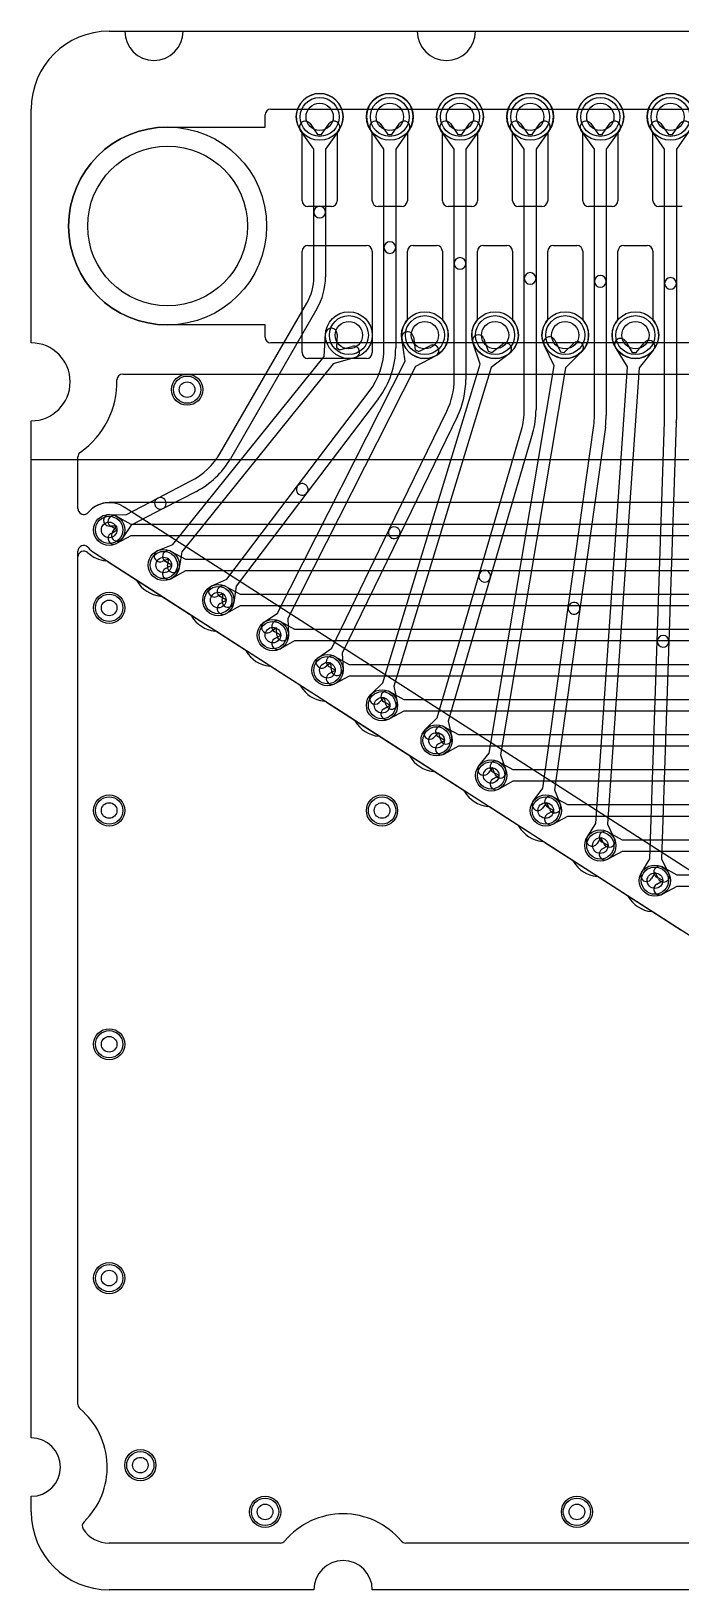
# Model space of a CAD drawing. Extents: x 0 to 47.5, y -0.5 to 20.
# Drawn here: x 0 to 8.33, y 0 to 20 of the extents above; entities that cross this region are included whole.
import ezdxf

# ---------------------------------------------------------------- set-up
doc = ezdxf.new("R2010")
doc.units = 0
for name, color, linetype in [('Hole', 1, 'CONTINUOUS'), ('L1', 3, 'CONTINUOUS'), ('L2', 3, 'CONTINUOUS'), ('L3', 3, 'CONTINUOUS'), ('L4', 3, 'CONTINUOUS'), ('Outline', 7, 'CONTINUOUS'), ('PartsArea-A', 111, 'CONTINUOUS'), ('PartsArea-B', 111, 'CONTINUOUS'), ('Resist-A', 2, 'CONTINUOUS'), ('Resist-B', 2, 'CONTINUOUS')]:
    doc.layers.add(name, color=color, linetype=linetype)

msp = doc.modelspace()

# ---------------------------------------------------------------- linework, layer by layer
at = {"layer": 'Hole'}
for centre, radius in [((3.7, 18.9), 0.175), ((4.6, 18.9), 0.175), ((5.5, 18.9), 0.175), ((6.4, 18.9), 0.175), ((7.3, 18.9), 0.175), ((8.2, 18.9), 0.175), ((1.75, 17.5), 1.025), ((4.075, 16.1), 0.175), ((5.05, 16.1), 0.175), ((5.95, 16.1), 0.175), ((6.85, 16.1), 0.175), ((7.75, 16.1), 0.175), ((2, 15.4), 0.1), ((1, 13.6), 0.1), ((1.7, 13.15), 0.1), ((1, 12.6), 0.1), ((2.4, 12.7), 0.1), ((3.1, 12.25), 0.1), ((3.8, 11.8), 0.1), ((4.5, 11.35), 0.1), ((5.2, 10.9), 0.1), ((5.9, 10.45), 0.1), ((1, 10), 0.1), ((4.5, 10), 0.1), ((6.6, 10), 0.1), ((7.3, 9.55), 0.1), ((8, 9.1), 0.1), ((1, 7), 0.1), ((1, 4), 0.1), ((1.4, 1.6), 0.1), ((3, 1), 0.1), ((7, 1), 0.1)]:
    msp.add_circle(centre, radius, dxfattribs=at)
at = {"layer": 'L1'}
for p, q in [((3.475, 17.825), (3.475, 18.70157)), ((3.925, 18.70157), (3.925, 17.825)), ((4.375, 17.825), (4.375, 18.70157)), ((4.825, 18.70157), (4.825, 17.825)), ((5.275, 17.825), (5.275, 18.70157)), ((5.725, 18.70157), (5.725, 17.825)), ((6.175, 17.825), (6.175, 18.70157)), ((6.625, 18.70157), (6.625, 17.825)), ((7.075, 17.825), (7.075, 18.70157)), ((7.525, 18.70157), (7.525, 17.825)), ((7.975, 17.825), (7.975, 18.70157)), ((3.85, 17.75), (3.55, 17.75)), ((4.75, 17.75), (4.45, 17.75)), ((5.65, 17.75), (5.35, 17.75)), ((6.55, 17.75), (6.25, 17.75)), ((7.45, 17.75), (7.15, 17.75)), ((8.35, 17.75), (8.05, 17.75)), ((3.55, 17.25), (4.3, 17.25)), ((4.9, 17.25), (5.2, 17.25)), ((5.8, 17.25), (6.1, 17.25)), ((6.7, 17.25), (7, 17.25)), ((7.6, 17.25), (7.9, 17.25)), ((3.475, 15.875), (3.475, 17.175)), ((4.375, 17.175), (4.375, 15.875)), ((4.825, 16.29843), (4.825, 17.175)), ((5.275, 17.175), (5.275, 16.29843)), ((5.725, 16.29843), (5.725, 17.175)), ((6.175, 17.175), (6.175, 16.29843)), ((6.625, 16.29843), (6.625, 17.175)), ((7.075, 17.175), (7.075, 16.29843)), ((7.525, 16.29843), (7.525, 17.175)), ((7.975, 17.175), (7.975, 16.29843)), ((4.3, 15.8), (3.55, 15.8)), ((1.17473, 15.6), (18.82527, 15.6)), ((0.6, 13.87394), (0.6, 14.53824)), ((26.39993, 13.95009), (1.00001, 13.95003)), ((1.104, 13.6), (1.02405, 13.64384)), ((1.02405, 13.55616), (1.104, 13.6)), ((1.09617, 13.77536), (1.2792, 13.675)), ((1.2792, 13.675), (26.1208, 13.675)), ((1.2792, 13.525), (1.09617, 13.42464)), ((26.1208, 13.525), (1.2792, 13.525)), ((0.6, 2.37929), (0.6, 13.32607)), ((0.81071, 13.30555), (19.73173, 1.14204)), ((1.79617, 13.32536), (1.9792, 13.225)), ((1.9792, 13.225), (26.8208, 13.225)), ((1.804, 13.15), (1.72405, 13.19384)), ((1.72405, 13.10616), (1.804, 13.15)), ((1.9792, 13.075), (1.79617, 12.97464)), ((26.8208, 13.075), (1.9792, 13.075)), ((2.49617, 12.87536), (2.6792, 12.775)), ((2.504, 12.7), (2.42405, 12.74384)), ((2.42405, 12.65616), (2.504, 12.7)), ((2.6792, 12.625), (2.49617, 12.52464)), ((2.6792, 12.775), (27.5208, 12.775)), ((27.5208, 12.625), (2.6792, 12.625)), ((3.19617, 12.42536), (3.3792, 12.325)), ((3.204, 12.25), (3.12405, 12.29384)), ((3.12405, 12.20616), (3.204, 12.25)), ((3.3792, 12.325), (28.2208, 12.325)), ((3.3792, 12.175), (3.19617, 12.07464)), ((28.2208, 12.175), (3.3792, 12.175)), ((3.904, 11.8), (3.82405, 11.84384)), ((3.82405, 11.75616), (3.904, 11.8)), ((3.89617, 11.97536), (4.0792, 11.875)), ((4.0792, 11.875), (28.9208, 11.875)), ((4.0792, 11.725), (3.89617, 11.62464)), ((28.9208, 11.725), (4.0792, 11.725)), ((4.59617, 11.52536), (4.7792, 11.425)), ((4.7792, 11.425), (29.6208, 11.425)), ((4.604, 11.35), (4.52405, 11.39384)), ((4.52405, 11.30616), (4.604, 11.35)), ((4.7792, 11.275), (4.59617, 11.17464)), ((29.6208, 11.275), (4.7792, 11.275)), ((5.29617, 11.07536), (5.4792, 10.975)), ((5.304, 10.9), (5.22405, 10.94384)), ((5.22405, 10.85616), (5.304, 10.9)), ((5.4792, 10.825), (5.29617, 10.72464)), ((5.4792, 10.975), (30.3208, 10.975)), ((30.3208, 10.825), (5.4792, 10.825)), ((5.99617, 10.62536), (6.1792, 10.525)), ((6.004, 10.45), (5.92405, 10.49384)), ((5.92405, 10.40616), (6.004, 10.45)), ((6.1792, 10.525), (31.0208, 10.525)), ((6.1792, 10.375), (5.99617, 10.27464)), ((31.0208, 10.375), (6.1792, 10.375)), ((6.704, 10), (6.62405, 10.04384)), ((6.62405, 9.95616), (6.704, 10)), ((6.69617, 10.17536), (6.8792, 10.075)), ((6.8792, 10.075), (31.7208, 10.075)), ((6.8792, 9.925), (6.69617, 9.82464)), ((31.7208, 9.925), (6.8792, 9.925)), ((7.39617, 9.72536), (7.5792, 9.625)), ((7.5792, 9.625), (32.4208, 9.625)), ((7.404, 9.55), (7.32405, 9.59384)), ((7.32405, 9.50616), (7.404, 9.55)), ((7.5792, 9.475), (7.39617, 9.37464)), ((32.4208, 9.475), (7.5792, 9.475)), ((8.09617, 9.27536), (8.2792, 9.175)), ((8.104, 9.1), (8.02405, 9.14384)), ((8.02405, 9.05616), (8.104, 9.1)), ((8.2792, 9.025), (8.09617, 8.92464)), ((8.2792, 9.175), (33.1208, 9.175)), ((33.1208, 9.025), (8.2792, 9.025)), ((3.19571, 0.6), (1, 0.6)), ((42.19571, 0.6), (4.80429, 0.6))]:
    msp.add_line(p, q, dxfattribs=at)
for centre, radius in [((3.7, 18.9), 0.3), ((4.6, 18.9), 0.3), ((5.5, 18.9), 0.3), ((6.4, 18.9), 0.3), ((7.3, 18.9), 0.3), ((8.2, 18.9), 0.3), ((4.075, 16.1), 0.3), ((5.05, 16.1), 0.3), ((5.95, 16.1), 0.3), ((6.85, 16.1), 0.3), ((7.75, 16.1), 0.3), ((2, 15.4), 0.2), ((1, 13.6), 0.2), ((1.7, 13.15), 0.2), ((2.4, 12.7), 0.2), ((1, 12.6), 0.2), ((3.1, 12.25), 0.2), ((3.8, 11.8), 0.2), ((4.5, 11.35), 0.2), ((5.2, 10.9), 0.2), ((5.9, 10.45), 0.2), ((1, 10), 0.2), ((4.5, 10), 0.2), ((6.6, 10), 0.2), ((7.3, 9.55), 0.2), ((8, 9.1), 0.2), ((1, 7), 0.2), ((1, 4), 0.2), ((1.4, 1.6), 0.2), ((3, 1), 0.2), ((7, 1), 0.2)]:
    msp.add_circle(centre, radius, dxfattribs=at)
for centre, radius, start, end in [((3.7, 18.9), 0.3, -41.409429, -138.590571), ((4.6, 18.9), 0.3, -41.409429, -138.590571), ((5.5, 18.9), 0.3, -41.409429, -138.590571), ((6.4, 18.9), 0.3, -41.409429, -138.590571), ((7.3, 18.9), 0.3, -41.409429, -138.590571), ((8.2, 18.9), 0.3, -41.409429, -138.590571), ((3.55, 17.825), 0.075, 180, -90), ((3.85, 17.825), 0.075, -90, 0), ((4.45, 17.825), 0.075, 180, -90), ((4.75, 17.825), 0.075, -90, 0), ((5.35, 17.825), 0.075, 180, -90), ((5.65, 17.825), 0.075, -90, 0), ((6.25, 17.825), 0.075, 180, -90), ((6.55, 17.825), 0.075, -90, 0), ((7.15, 17.825), 0.075, 180, -90), ((7.45, 17.825), 0.075, -90, 0), ((8.05, 17.825), 0.075, 180, -90), ((3.55, 17.175), 0.075, 90, 180), ((4.3, 17.175), 0.075, 0, 90), ((4.9, 17.175), 0.075, 90, 180), ((5.2, 17.175), 0.075, 0, 90), ((5.8, 17.175), 0.075, 90, 180), ((6.1, 17.175), 0.075, 0, 90), ((6.7, 17.175), 0.075, 90, 180), ((7, 17.175), 0.075, 0, 90), ((7.6, 17.175), 0.075, 90, 180), ((7.9, 17.175), 0.075, 0, 90), ((5.05, 16.1), 0.3, 138.590571, 41.409429), ((5.95, 16.1), 0.3, 138.590571, 41.409429), ((6.85, 16.1), 0.3, 138.590571, 41.409429), ((7.75, 16.1), 0.3, 138.590571, 41.409429), ((3.55, 15.875), 0.075, 180, -90), ((4.3, 15.875), 0.075, -90, 0), ((1.17473, 15.525), 0.075, 90, 180), ((0, 15.5), 1.1, -54.98306, 1.25853), ((1.1747, 15.525), 0.07497, 180, -179.358057), ((0.675, 14.53824), 0.075, 135, 180), ((0.67498, 14.53826), 0.07497, 125.729575, 135), ((0.67501, 13.87394), 0.07501, 180, -56.307814), ((0.67503, 13.87391), 0.07497, -56.307813, -40.130445), ((1, 13.59998), 0.35005, 89.998363, 139.871483), ((1.06011, 13.7096), 0.075, 61.261501, -118.737236), ((0.675, 13.32607), 0.075, 44.989196, 180), ((1.06011, 13.4904), 0.075, 118.738499, -61.262764), ((0.67503, 13.32608), 0.07497, 40.130445, 45), ((1.00001, 13.6), 0.35005, -139.873789, -122.736701), ((1.76011, 13.2596), 0.075, 61.261501, -118.737236), ((1.76011, 13.0404), 0.075, 118.738499, -61.262764), ((2.46011, 12.8096), 0.075, 61.261501, -118.737236), ((2.46011, 12.5904), 0.075, 118.738499, -61.262764), ((3.16011, 12.3596), 0.075, 61.261501, -118.737236), ((3.16011, 12.1404), 0.075, 118.738499, -61.262764), ((3.86011, 11.9096), 0.075, 61.261501, -118.737236), ((3.86011, 11.6904), 0.075, 118.738499, -61.262764), ((4.56011, 11.4596), 0.075, 61.261501, -118.737236), ((4.56011, 11.2404), 0.075, 118.738499, -61.262764), ((5.26011, 11.0096), 0.075, 61.261501, -118.737236), ((5.26011, 10.7904), 0.075, 118.738499, -61.262764), ((5.96011, 10.5596), 0.075, 61.261501, -118.737236), ((5.96011, 10.3404), 0.075, 118.738499, -61.262764), ((6.66011, 10.1096), 0.075, 61.261501, -118.737236), ((6.66011, 9.8904), 0.075, 118.738499, -61.262764), ((7.36011, 9.6596), 0.075, 61.261501, -118.737236), ((7.36011, 9.4404), 0.075, 118.738499, -61.262764), ((8.06011, 9.2096), 0.075, 61.261501, -118.737236), ((8.06011, 8.9904), 0.075, 118.738499, -61.262764), ((0.675, 2.37929), 0.075, 180, -130.008032), ((0, 1.575), 0.975, -45.99026, 49.995191), ((0.72952, 0.81982), 0.075, 134.011401, -146.33112), ((4, 0), 0.975, 40.004809, 139.995191), ((1, 1), 0.4, -146.330591, -90), ((3.19571, 0.675), 0.075, -90, -40.008032), ((4.80429, 0.675), 0.075, -139.991968, -90)]:
    msp.add_arc(centre, radius, start, end, dxfattribs=at)
at = {"layer": 'L2'}
for p, q in [((3.75708, 15.8247), (3.77559, 16.11884)), ((3.92529, 16.10942), (3.91474, 15.94177)), ((4.79612, 15.76474), (4.7532, 16.0563)), ((4.9016, 16.07814), (4.92607, 15.91195)), ((5.75745, 15.72613), (5.66511, 16.006)), ((5.80755, 16.053), (5.86019, 15.89347)), ((6.71483, 16.03496), (6.78765, 15.8836)), ((7.62184, 16.02205), (7.70912, 15.87853)), ((7.7602, 15.87502), (7.86629, 16.00526)), ((1.81667, 13.41451), (3.75708, 15.8247)), ((4.15732, 15.81152), (3.87392, 15.73064)), ((3.91474, 15.94177), (3.95462, 15.90966)), ((3.95462, 15.90966), (4.11616, 15.95576)), ((4.92607, 15.91195), (4.97174, 15.88882)), ((5.19039, 15.83487), (4.92993, 15.69695)), ((4.97174, 15.88882), (5.12019, 15.96743)), ((5.86019, 15.89347), (5.90916, 15.87853)), ((6.13383, 15.86292), (5.90091, 15.68232)), ((5.90916, 15.87853), (6.04191, 15.98146)), ((6.70742, 15.70435), (6.57965, 15.96994)), ((6.78765, 15.8836), (6.83814, 15.87511)), ((6.83814, 15.87511), (6.95646, 15.99434)), ((7.06294, 15.88868), (6.85535, 15.67948)), ((7.64682, 15.6923), (7.49368, 15.94411)), ((7.70912, 15.87853), (7.7602, 15.87502)), ((7.98259, 15.91052), (7.79646, 15.68202)), ((3.87392, 15.73064), (1.93351, 13.32045)), ((3.15924, 12.53296), (4.79612, 15.76474)), ((4.92993, 15.69695), (3.29306, 12.46517)), ((4.50979, 11.63894), (5.75745, 15.72613)), ((5.90091, 15.68232), (4.65325, 11.59516)), ((5.87234, 10.73778), (6.70742, 15.70435)), ((6.85535, 15.67948), (6.02026, 10.7129)), ((7.24432, 9.8337), (7.64682, 15.6923)), ((7.79646, 15.68202), (7.39396, 9.82342)), ((1.62371, 13.33488), (1.81667, 13.41451)), ((0.6, 2.37929), (0.6, 13.25353)), ((1.76521, 13.231), (1.68093, 13.19622)), ((1.74922, 13.14123), (1.76521, 13.231)), ((1.93351, 13.32045), (1.8969, 13.11493)), ((0.98916, 13.19083), (2.03227, 12.52026)), ((2.987, 12.41502), (3.15924, 12.53296)), ((3.29306, 12.46517), (3.29989, 12.25654)), ((2.38916, 12.29083), (3.43227, 11.62026)), ((3.14699, 12.34278), (3.07174, 12.29126)), ((3.14997, 12.25164), (3.14699, 12.34278)), ((4.36035, 11.49318), (4.50979, 11.63894)), ((4.53036, 11.44946), (4.46509, 11.3858)), ((4.54894, 11.3602), (4.53036, 11.44946)), ((4.65325, 11.59516), (4.6958, 11.39078)), ((3.78916, 11.39083), (4.83227, 10.72026)), ((5.74301, 10.57392), (5.87234, 10.73778)), ((6.02026, 10.7129), (6.08888, 10.51576)), ((5.18916, 10.49083), (6.23227, 9.82026)), ((5.91724, 10.55256), (5.86075, 10.48098)), ((5.94722, 10.46644), (5.91724, 10.55256)), ((7.13163, 9.65795), (7.24432, 9.8337)), ((7.39396, 9.82342), (7.48155, 9.63391)), ((7.30713, 9.65375), (7.25791, 9.57699)), ((7.34539, 9.57097), (7.30713, 9.65375)), ((6.58916, 9.59083), (7.63227, 8.92026)), ((7.98916, 8.69083), (9.03227, 8.02026)), ((3.19571, 0.6), (1, 0.6)), ((42.19571, 0.6), (4.80429, 0.6))]:
    msp.add_line(p, q, dxfattribs=at)
for centre, radius in [((4.075, 16.1), 0.3), ((5.05, 16.1), 0.3), ((5.95, 16.1), 0.3), ((6.85, 16.1), 0.3), ((7.75, 16.1), 0.3), ((1.7, 13.15), 0.2), ((1, 12.6), 0.2), ((3.1, 12.25), 0.2), ((4.5, 11.35), 0.2), ((5.9, 10.45), 0.2), ((1, 10), 0.2), ((4.5, 10), 0.2), ((7.3, 9.55), 0.2), ((1, 7), 0.2), ((1, 4), 0.2), ((1.4, 1.6), 0.2), ((3, 1), 0.2), ((7, 1), 0.2)]:
    msp.add_circle(centre, radius, dxfattribs=at)
for centre, radius, start, end in [((3.85044, 16.11413), 0.075, -3.600638, 176.398421), ((4.8274, 16.06722), 0.075, 8.372111, -171.625687), ((5.73633, 16.0295), 0.075, 18.261004, -161.739672), ((6.64724, 16.00245), 0.075, 25.687011, -154.308594), ((7.0097, 15.94151), 0.075, -44.778532, 135.22004), ((7.55776, 15.98308), 0.075, 31.305711, -148.69382), ((7.92444, 15.95789), 0.075, -39.166858, 140.834244), ((4.13674, 15.88364), 0.075, -74.073493, 105.928595), ((5.15529, 15.90115), 0.075, -62.09558, 117.902134), ((6.08787, 15.92219), 0.075, -52.208767, 127.789795), ((0.675, 13.25353), 0.075, 46.831587, 180), ((1.00001, 13.59999), 0.40004, -133.170675, -96.281513), ((0.94862, 13.12777), 0.07497, 57.263855, 84.16621), ((1.65232, 13.26555), 0.075, 112.424181, -67.575023), ((1.82306, 13.12808), 0.075, 169.902187, -10.100725), ((1.99173, 12.45719), 0.07498, 30.734423, 57.267988), ((2.40001, 12.7), 0.40005, -149.25829, -96.282779), ((3.02937, 12.35314), 0.075, 124.399924, -55.598913), ((2.34862, 12.22777), 0.07497, 57.263855, 84.173813), ((3.22493, 12.25409), 0.075, -178.128006, 1.875242), ((3.39173, 11.55719), 0.07498, 30.734423, 57.267988), ((3.80001, 11.8), 0.40005, -149.25829, -96.282779), ((3.74862, 11.32777), 0.07497, 57.263855, 84.173813), ((4.41272, 11.43949), 0.075, 134.286946, -45.714472), ((4.62237, 11.37549), 0.075, -168.237631, 11.759984), ((4.79173, 10.65719), 0.07498, 30.734423, 57.267988), ((5.20001, 10.9), 0.40005, -149.25829, -96.282779), ((5.14862, 10.42777), 0.07497, 57.263855, 84.173813), ((5.80188, 10.52745), 0.075, 141.713624, -38.282584), ((6.01805, 10.4911), 0.075, -160.804051, 19.192426), ((6.19173, 9.75719), 0.07498, 30.734423, 57.267988), ((6.60001, 10), 0.40005, -149.25829, -96.282779), ((6.54862, 9.52777), 0.07497, 57.263855, 84.173813), ((7.19477, 9.61747), 0.075, 147.335459, -32.667423), ((7.41347, 9.60244), 0.075, -155.191246, 24.806912), ((7.59173, 8.85719), 0.07498, 30.734423, 57.267988), ((8.00001, 9.1), 0.40005, -149.25829, -96.282779), ((7.94862, 8.62777), 0.07497, 57.263855, 84.173813), ((0.675, 2.37929), 0.075, 180, -130.008032), ((0, 1.575), 0.975, -45.99026, 49.995191), ((0.72952, 0.81982), 0.075, 134.011401, -146.33112), ((4, 0), 0.975, 40.004809, 139.995191), ((1, 1), 0.4, -146.330591, -90), ((3.19571, 0.675), 0.075, -90, -40.008032), ((4.80429, 0.675), 0.075, -139.991968, -90)]:
    msp.add_arc(centre, radius, start, end, dxfattribs=at)
at = {"layer": 'L3'}
for p, q in [((3.57749, 18.81345), (3.6744, 18.67625)), ((3.7256, 18.67625), (3.82251, 18.81345)), ((4.47749, 18.81345), (4.5744, 18.67625)), ((4.6256, 18.67625), (4.72251, 18.81345)), ((5.37749, 18.81345), (5.4744, 18.67625)), ((5.5256, 18.67625), (5.62251, 18.81345)), ((6.27749, 18.81345), (6.3744, 18.67625)), ((6.4256, 18.67625), (6.52251, 18.81345)), ((7.17749, 18.81345), (7.2744, 18.67625)), ((7.3256, 18.67625), (7.42251, 18.81345)), ((8.07749, 18.81345), (8.1744, 18.67625)), ((8.2256, 18.67625), (8.32251, 18.81345)), ((3.625, 18.48619), (3.45497, 18.72691)), ((3.6744, 18.67625), (3.7256, 18.67625)), ((3.94503, 18.72691), (3.775, 18.48619)), ((4.525, 18.48619), (4.35497, 18.72691)), ((4.5744, 18.67625), (4.6256, 18.67625)), ((4.84503, 18.72691), (4.675, 18.48619)), ((5.425, 18.48619), (5.25497, 18.72691)), ((5.4744, 18.67625), (5.5256, 18.67625)), ((5.74503, 18.72691), (5.575, 18.48619)), ((6.325, 18.48619), (6.15497, 18.72691)), ((6.3744, 18.67625), (6.4256, 18.67625)), ((6.64503, 18.72691), (6.475, 18.48619)), ((7.225, 18.48619), (7.05497, 18.72691)), ((7.2744, 18.67625), (7.3256, 18.67625)), ((7.54503, 18.72691), (7.375, 18.48619)), ((8.125, 18.48619), (7.95497, 18.72691)), ((8.1744, 18.67625), (8.2256, 18.67625)), ((8.44503, 18.72691), (8.275, 18.48619)), ((3.625, 17.6782), (3.625, 18.48619)), ((3.775, 18.48619), (3.775, 17.6782)), ((4.525, 17.2232), (4.525, 18.48619)), ((4.675, 18.48619), (4.675, 17.2232)), ((5.425, 17.02001), (5.425, 18.48619)), ((5.575, 18.48619), (5.575, 17.02001)), ((6.325, 16.82667), (6.325, 18.48619)), ((6.475, 18.48619), (6.475, 16.82667)), ((7.225, 16.78983), (7.225, 18.48619)), ((7.375, 18.48619), (7.375, 16.78983)), ((8.125, 16.76347), (8.125, 18.48619)), ((8.275, 18.48619), (8.275, 16.76347)), ((3.625, 16.84639), (3.625, 17.6782)), ((3.775, 17.6782), (3.775, 16.84639)), ((4.525, 15.93639), (4.525, 17.2232)), ((4.675, 17.2232), (4.675, 15.93639)), ((5.425, 15.53001), (5.425, 17.02001)), ((5.575, 17.02001), (5.575, 15.53001)), ((6.325, 15.14334), (6.325, 16.82667)), ((6.475, 16.82667), (6.475, 15.14334)), ((7.225, 15.06966), (7.225, 16.78983)), ((7.375, 16.78983), (7.375, 15.06966)), ((8.125, 15.01694), (8.125, 16.76347)), ((8.275, 16.76347), (8.275, 15.01694)), ((2.42447, 14.58717), (3.53505, 16.51071)), ((3.66495, 16.43571), (2.55437, 14.51217)), ((3.41716, 14.16489), (4.33694, 15.37733)), ((4.45644, 15.28667), (3.53666, 14.07423)), ((4.58909, 13.59625), (5.33205, 15.12588)), ((5.46697, 15.06034), (4.72401, 13.53071)), ((5.7444, 13.02705), (6.28776, 14.88351)), ((6.43172, 14.84137), (5.88836, 12.98491)), ((6.88891, 12.60464), (7.21607, 14.94141)), ((7.36462, 14.92061), (7.03747, 12.58384)), ((8.02916, 12.17399), (8.12447, 14.98561)), ((8.27438, 14.98053), (8.17908, 12.16891)), ((1.62274, 14.00738), (2.04919, 14.2285)), ((1.21335, 13.79511), (1.62274, 14.00738)), ((2.11823, 14.09534), (1.69178, 13.87422)), ((2.50899, 12.96776), (3.41716, 14.16489)), ((3.53666, 14.07423), (2.6285, 12.87711)), ((1.69178, 13.87422), (1.28239, 13.66194)), ((1.09233, 13.64787), (1.00116, 13.64999)), ((1.00464, 13.79995), (1.21335, 13.79511)), ((1.04153, 13.57214), (1.09233, 13.64787)), ((1.28239, 13.66194), (1.16609, 13.48858)), ((3.85453, 12.08392), (4.58909, 13.59625)), ((4.72401, 13.53071), (3.98945, 12.01838)), ((0.6, 2.37929), (0.6, 13.32607)), ((0.81071, 13.30555), (1.33227, 12.97026)), ((5.20645, 11.18903), (5.7444, 13.02705)), ((2.31841, 12.8826), (2.50899, 12.96776)), ((2.6285, 12.87711), (2.59783, 12.67062)), ((5.88836, 12.98491), (5.3504, 11.14688)), ((1.68916, 12.74083), (2.73227, 12.07026)), ((2.46285, 12.78285), (2.37961, 12.74566)), ((2.44945, 12.69266), (2.46285, 12.78285)), ((6.56443, 10.2869), (6.88891, 12.60464)), ((7.03747, 12.58384), (6.71299, 10.26611)), ((3.68427, 11.96312), (3.85453, 12.08392)), ((3.98945, 12.01838), (3.99976, 11.80988)), ((7.9345, 9.38157), (8.02916, 12.17399)), ((8.17908, 12.16891), (8.08442, 9.3765)), ((3.08916, 11.84083), (4.13227, 11.17026)), ((3.84544, 11.89354), (3.77107, 11.84078)), ((3.84994, 11.80248), (3.84544, 11.89354)), ((5.0587, 11.04155), (5.20645, 11.18903)), ((5.3504, 11.14688), (5.39531, 10.94303)), ((4.48916, 10.94083), (5.53227, 10.27026)), ((5.22922, 10.99981), (5.16468, 10.93539)), ((5.24883, 10.91077), (5.22922, 10.99981)), ((6.43966, 10.11955), (6.56443, 10.2869)), ((6.71299, 10.26611), (6.78701, 10.07091)), ((5.88916, 10.04083), (6.93227, 9.37026)), ((6.61442, 10.10299), (6.55992, 10.02989)), ((6.64675, 10.01773), (6.61442, 10.10299)), ((7.828, 9.20206), (7.9345, 9.38157)), ((8.00352, 9.20393), (7.957, 9.12552)), ((8.04462, 9.12255), (8.00352, 9.20393)), ((8.08442, 9.3765), (8.17852, 9.19017)), ((7.28916, 9.14083), (8.33227, 8.47026)), ((3.19571, 0.6), (1, 0.6)), ((42.19571, 0.6), (4.80429, 0.6))]:
    msp.add_line(p, q, dxfattribs=at)
for centre, radius in [((3.7, 18.9), 0.3), ((4.6, 18.9), 0.3), ((5.5, 18.9), 0.3), ((6.4, 18.9), 0.3), ((7.3, 18.9), 0.3), ((8.2, 18.9), 0.3), ((1, 13.6), 0.2), ((2.4, 12.7), 0.2), ((1, 12.6), 0.2), ((3.8, 11.8), 0.2), ((5.2, 10.9), 0.2), ((1, 10), 0.2), ((4.5, 10), 0.2), ((6.6, 10), 0.2), ((8, 9.1), 0.2), ((1, 7), 0.2), ((1, 4), 0.2), ((1.4, 1.6), 0.2), ((3, 1), 0.2), ((7, 1), 0.2)]:
    msp.add_circle(centre, radius, dxfattribs=at)
for centre, radius, start, end in [((3.51623, 18.77018), 0.075, 35.234848, -144.764686), ((3.88377, 18.77018), 0.075, -35.234848, 144.764686), ((4.41623, 18.77018), 0.075, 35.234848, -144.764686), ((4.78377, 18.77018), 0.075, -35.234848, 144.764686), ((5.31623, 18.77018), 0.075, 35.234848, -144.764686), ((5.68377, 18.77018), 0.075, -35.234848, 144.764686), ((6.21623, 18.77018), 0.075, 35.234848, -144.764686), ((6.58377, 18.77018), 0.075, -35.234848, 144.764686), ((7.11623, 18.77018), 0.075, 35.234848, -144.764686), ((7.48377, 18.77018), 0.075, -35.234848, 144.764686), ((8.01623, 18.77018), 0.075, 35.234848, -144.764686), ((8.38377, 18.77018), 0.075, -35.234848, 144.764686), ((3.7, 17.6782), 0.075, 0, 180), ((3.7, 17.6782), 0.075, 180, 0), ((4.6, 17.2232), 0.075, 0, 180), ((4.6, 17.2232), 0.075, 180, 0), ((5.5, 17.02001), 0.075, 0, 180), ((5.5, 17.02001), 0.075, 180, 0), ((2.95366, 16.84639), 0.67134, -30.001026, 0), ((2.95366, 16.84639), 0.82134, -30.000998, 0), ((6.4, 16.82667), 0.075, 0, 180), ((6.4, 16.82667), 0.075, 180, 0), ((7.3, 16.78983), 0.075, 0, 180), ((8.2, 16.76347), 0.075, 0, 180), ((7.3, 16.78983), 0.075, 180, 0), ((8.2, 16.76347), 0.075, 180, 0), ((3.6, 15.93639), 0.925, -37.184809, 0), ((3.6, 15.93639), 1.075, -37.184999, 0), ((4.5, 15.53001), 0.925, -25.90603, 0), ((4.5, 15.53001), 1.075, -25.906453, 0), ((5.4, 15.14334), 0.925, -16.313722, 0), ((5.4, 15.14334), 1.075, -16.314015, 0), ((6.3, 15.06966), 0.925, -7.969623, 0), ((6.3, 15.06966), 1.075, -7.969779, 0), ((7.2, 15.01694), 0.925, -1.940993, 0), ((7.2, 15.01694), 1.075, -1.940972, 0), ((1.6234, 15.04968), 0.925, -62.592933, -30.000645), ((1.6234, 15.04968), 1.075, -62.593038, -30.000656), ((1.65726, 13.9408), 0.075, 117.405566, -62.59266), ((1.65726, 13.9408), 0.075, -62.594434, 117.407474), ((3.47691, 14.11956), 0.075, 142.813824, -37.184644), ((3.47691, 14.11956), 0.075, -37.186176, 142.815232), ((1.0029, 13.72497), 0.075, 88.670622, -91.329649), ((4.65655, 13.56348), 0.075, -25.90906, 154.093424), ((0.675, 13.32607), 0.075, 44.989196, 180), ((1.10381, 13.53036), 0.075, 146.144657, -33.854574), ((4.65655, 13.56348), 0.075, 154.09094, -25.906413), ((0.67503, 13.32608), 0.07497, 40.130445, 45), ((1.00001, 13.6), 0.35005, -139.873789, -122.736701), ((5.81638, 13.00598), 0.075, 163.684181, -16.314019), ((5.81638, 13.00598), 0.075, -16.315819, 163.686258), ((1.29173, 12.90719), 0.07498, 30.734423, 57.267988), ((1.70001, 13.15), 0.40005, -149.25829, -96.282779), ((2.34901, 12.81413), 0.075, 114.080396, -65.922158), ((1.64862, 12.67777), 0.07497, 57.263855, 84.173813), ((2.52364, 12.68164), 0.075, 171.551201, -8.447872), ((6.96319, 12.59424), 0.075, 172.029784, -7.969663), ((6.96319, 12.59424), 0.075, -7.970216, 172.030468), ((8.10412, 12.17145), 0.075, -1.94071, 178.058457), ((2.69173, 12.00719), 0.07498, 30.734423, 57.267988), ((3.10001, 12.25), 0.40005, -149.25829, -96.282779), ((8.10412, 12.17145), 0.075, 178.05929, -1.941504), ((3.04862, 11.77777), 0.07497, 57.263855, 84.173813), ((3.72767, 11.90195), 0.075, 125.355629, -54.644348), ((3.92485, 11.80618), 0.075, -177.17231, 2.831278), ((4.09173, 11.10719), 0.07498, 30.734423, 57.267988), ((4.50001, 11.35), 0.40005, -149.25829, -96.282779), ((5.11169, 10.98847), 0.075, 134.951385, -45.051539), ((4.44862, 10.87777), 0.07497, 57.263855, 84.173813), ((5.32207, 10.9269), 0.075, -167.579748, 12.423031), ((5.49173, 10.20719), 0.07498, 30.734423, 57.267988), ((5.90001, 10.45), 0.40005, -149.25829, -96.282779), ((5.84862, 9.97777), 0.07497, 57.263855, 84.173813), ((6.49979, 10.07472), 0.075, 143.293582, -36.707032), ((6.71688, 10.04432), 0.075, -159.235627, 20.766663), ((6.89173, 9.30719), 0.07498, 30.734423, 57.267988), ((7.30001, 9.55), 0.40005, -149.25829, -96.282779), ((7.8925, 9.16379), 0.075, 149.317931, -30.679259), ((7.24862, 9.07777), 0.07497, 57.263855, 84.173813), ((8.11157, 9.15636), 0.075, -153.206054, 26.794359), ((0.675, 2.37929), 0.075, 180, -130.008032), ((0, 1.575), 0.975, -45.99026, 49.995191), ((0.72952, 0.81982), 0.075, 134.011401, -146.33112), ((4, 0), 0.975, 40.004809, 139.995191), ((1, 1), 0.4, -146.330591, -90), ((3.19571, 0.675), 0.075, -90, -40.008032), ((4.80429, 0.675), 0.075, -139.991968, -90)]:
    msp.add_arc(centre, radius, start, end, dxfattribs=at)
at = {"layer": 'L4'}
for p, q in [((3.475, 17.825), (3.475, 18.70157)), ((3.925, 18.70157), (3.925, 17.825)), ((4.375, 17.825), (4.375, 18.70157)), ((4.825, 18.70157), (4.825, 17.825)), ((5.275, 17.825), (5.275, 18.70157)), ((5.725, 18.70157), (5.725, 17.825)), ((6.175, 17.825), (6.175, 18.70157)), ((6.625, 18.70157), (6.625, 17.825)), ((7.075, 17.825), (7.075, 18.70157)), ((7.525, 18.70157), (7.525, 17.825)), ((7.975, 17.825), (7.975, 18.70157)), ((3.85, 17.75), (3.55, 17.75)), ((4.75, 17.75), (4.45, 17.75)), ((5.65, 17.75), (5.35, 17.75)), ((6.55, 17.75), (6.25, 17.75)), ((7.45, 17.75), (7.15, 17.75)), ((8.35, 17.75), (8.05, 17.75)), ((3.55, 17.25), (4.3, 17.25)), ((4.9, 17.25), (5.2, 17.25)), ((5.8, 17.25), (6.1, 17.25)), ((6.7, 17.25), (7, 17.25)), ((7.6, 17.25), (7.9, 17.25)), ((3.475, 15.875), (3.475, 17.175)), ((4.375, 17.175), (4.375, 15.875)), ((4.825, 16.29843), (4.825, 17.175)), ((5.275, 17.175), (5.275, 16.29843)), ((5.725, 16.29843), (5.725, 17.175)), ((6.175, 17.175), (6.175, 16.29843)), ((6.625, 16.29843), (6.625, 17.175)), ((7.075, 17.175), (7.075, 16.29843)), ((7.525, 16.29843), (7.525, 17.175)), ((7.975, 17.175), (7.975, 16.29843)), ((4.3, 15.8), (3.55, 15.8)), ((1.17473, 15.6), (18.82527, 15.6)), ((0.6, 13.87393), (0.6, 14.53824)), ((20.08617, 1.74644), (1.19207, 13.89267)), ((0.6, 2.37929), (0.6, 13.32607)), ((0.81071, 13.30555), (19.00566, 1.6088)), ((3.19571, 0.6), (1, 0.6)), ((42.19571, 0.6), (4.80429, 0.6))]:
    msp.add_line(p, q, dxfattribs=at)
for centre, radius in [((3.7, 18.9), 0.3), ((4.6, 18.9), 0.3), ((5.5, 18.9), 0.3), ((6.4, 18.9), 0.3), ((7.3, 18.9), 0.3), ((8.2, 18.9), 0.3), ((4.075, 16.1), 0.3), ((5.05, 16.1), 0.3), ((5.95, 16.1), 0.3), ((6.85, 16.1), 0.3), ((7.75, 16.1), 0.3), ((2, 15.4), 0.2), ((1, 13.6), 0.2), ((1.7, 13.15), 0.2), ((2.4, 12.7), 0.2), ((1, 12.6), 0.2), ((3.1, 12.25), 0.2), ((3.8, 11.8), 0.2), ((4.5, 11.35), 0.2), ((5.2, 10.9), 0.2), ((5.9, 10.45), 0.2), ((1, 10), 0.2), ((4.5, 10), 0.2), ((6.6, 10), 0.2), ((7.3, 9.55), 0.2), ((8, 9.1), 0.2), ((1, 7), 0.2), ((1, 4), 0.2), ((1.4, 1.6), 0.2), ((3, 1), 0.2), ((7, 1), 0.2)]:
    msp.add_circle(centre, radius, dxfattribs=at)
for centre, radius, start, end in [((3.7, 18.9), 0.3, -41.409429, -138.590571), ((4.6, 18.9), 0.3, -41.409429, -138.590571), ((5.5, 18.9), 0.3, -41.409429, -138.590571), ((6.4, 18.9), 0.3, -41.409429, -138.590571), ((7.3, 18.9), 0.3, -41.409429, -138.590571), ((8.2, 18.9), 0.3, -41.409429, -138.590571), ((3.55, 17.825), 0.075, 180, -90), ((3.85, 17.825), 0.075, -90, 0), ((4.45, 17.825), 0.075, 180, -90), ((4.75, 17.825), 0.075, -90, 0), ((5.35, 17.825), 0.075, 180, -90), ((5.65, 17.825), 0.075, -90, 0), ((6.25, 17.825), 0.075, 180, -90), ((6.55, 17.825), 0.075, -90, 0), ((7.15, 17.825), 0.075, 180, -90), ((7.45, 17.825), 0.075, -90, 0), ((8.05, 17.825), 0.075, 180, -90), ((3.55, 17.175), 0.075, 90, 180), ((4.3, 17.175), 0.075, 0, 90), ((4.9, 17.175), 0.075, 90, 180), ((5.2, 17.175), 0.075, 0, 90), ((5.8, 17.175), 0.075, 90, 180), ((6.1, 17.175), 0.075, 0, 90), ((6.7, 17.175), 0.075, 90, 180), ((7, 17.175), 0.075, 0, 90), ((7.6, 17.175), 0.075, 90, 180), ((7.9, 17.175), 0.075, 0, 90), ((5.05, 16.1), 0.3, 138.590571, 41.409429), ((5.95, 16.1), 0.3, 138.590571, 41.409429), ((6.85, 16.1), 0.3, 138.590571, 41.409429), ((7.75, 16.1), 0.3, 138.590571, 41.409429), ((3.55, 15.875), 0.075, 180, -90), ((4.3, 15.875), 0.075, -90, 0), ((1.17473, 15.525), 0.075, 90, 180), ((0, 15.5), 1.1, -54.98306, 1.25853), ((1.1747, 15.525), 0.07497, 180, -179.358057), ((0.675, 14.53824), 0.075, 135, 180), ((0.67498, 14.53826), 0.07497, 125.729575, 135), ((0.67497, 13.87393), 0.07497, 180, -165.96561), ((0.67501, 13.87394), 0.07501, -165.965609, -56.307814), ((0.67503, 13.87391), 0.07497, -56.307813, -40.130445), ((1, 13.59998), 0.35005, 57.30598, 139.871483), ((1.2305, 13.95706), 0.07497, -123.537454, -121.777737), ((1.23139, 13.9565), 0.07497, -122.581392, -121.633538), ((0.675, 13.32607), 0.075, 44.989196, 180), ((0.67503, 13.32608), 0.07497, 40.130445, 45), ((1.00001, 13.6), 0.35005, -139.873789, -122.736701), ((0.675, 2.37929), 0.075, 180, -130.008032), ((0, 1.575), 0.975, -45.99026, 49.995191), ((0.72952, 0.81982), 0.075, 134.011401, -146.33112), ((4, 0), 0.975, 40.004809, 139.995191), ((1, 1), 0.4, -146.330591, -90), ((3.19571, 0.675), 0.075, -90, -40.008032), ((4.80429, 0.675), 0.075, -139.991968, -90)]:
    msp.add_arc(centre, radius, start, end, dxfattribs=at)
at = {"layer": 'Outline'}
for p, q in [((1, 20), (1.2, 20)), ((1.95, 20), (4.95, 20)), ((5.7, 20), (14.3, 20)), ((0, 16), (0, 19)), ((0, 1.95), (0, 15)), ((0, 1), (0, 1.2)), ((3.625, 0), (1, 0)), ((42.625, 0), (4.375, 0))]:
    msp.add_line(p, q, dxfattribs=at)
for centre, radius, start, end in [((1, 19), 1, 90, 180), ((1.575, 20), 0.375, 180, 0), ((5.325, 20), 0.375, 180, 0), ((0, 15.5), 0.5, -90, 90), ((0, 1.575), 0.375, -90, 90), ((1, 1), 1, 180, -90), ((4, 0), 0.375, 0, 180)]:
    msp.add_arc(centre, radius, start, end, dxfattribs=at)
at = {"layer": 'PartsArea-A'}
for p, q in [((1, 20), (19, 20)), ((0, 16), (0, 19)), ((0, 14.5), (0, 15)), ((20, 14.5), (0, 14.5))]:
    msp.add_line(p, q, dxfattribs=at)
for centre, radius, start, end in [((1, 19), 1, 90, 180), ((0, 15.5), 0.5, -90, 90)]:
    msp.add_arc(centre, radius, start, end, dxfattribs=at)
at = {"layer": 'PartsArea-B'}
for p, q in [((1, 20), (19, 20)), ((0, 16), (0, 19)), ((0, 14.5), (0, 15)), ((20, 14.5), (0, 14.5))]:
    msp.add_line(p, q, dxfattribs=at)
for centre, radius, start, end in [((1, 19), 1, 90, 180), ((0, 15.5), 0.5, -90, 90)]:
    msp.add_arc(centre, radius, start, end, dxfattribs=at)
at = {"layer": 'Resist-A'}
for p, q in [((3.075, 19), (16.925, 19)), ((3, 18.77), (3, 18.925)), ((1.75, 18.77), (3, 18.77)), ((3, 16.23), (1.75, 16.23)), ((3, 16.075), (3, 16.23)), ((16.925, 16), (3.075, 16))]:
    msp.add_line(p, q, dxfattribs=at)
for centre, radius in [((3.7, 18.9), 0.25), ((4.6, 18.9), 0.25), ((5.5, 18.9), 0.25), ((6.4, 18.9), 0.25), ((7.3, 18.9), 0.25), ((8.2, 18.9), 0.25), ((1.75, 17.5), 1.27), ((4.075, 16.1), 0.25), ((5.05, 16.1), 0.25), ((5.95, 16.1), 0.25), ((6.85, 16.1), 0.25), ((7.75, 16.1), 0.25), ((2, 15.4), 0.175), ((1, 13.6), 0.175), ((1.7, 13.15), 0.175), ((2.4, 12.7), 0.175), ((1, 12.6), 0.175), ((3.1, 12.25), 0.175), ((3.8, 11.8), 0.175), ((4.5, 11.35), 0.175), ((5.2, 10.9), 0.175), ((5.9, 10.45), 0.175), ((1, 10), 0.175), ((4.5, 10), 0.175), ((6.6, 10), 0.175), ((7.3, 9.55), 0.175), ((8, 9.1), 0.175), ((1, 7), 0.175), ((1, 4), 0.175), ((1.4, 1.6), 0.175), ((3, 1), 0.175), ((7, 1), 0.175)]:
    msp.add_circle(centre, radius, dxfattribs=at)
for centre, radius, start, end in [((3.075, 18.925), 0.075, 90, 180), ((1.75, 17.5), 1.27, 90, -90), ((3.075, 16.075), 0.075, 180, -90)]:
    msp.add_arc(centre, radius, start, end, dxfattribs=at)
at = {"layer": 'Resist-B'}
for p, q in [((3.075, 19), (16.925, 19)), ((3, 18.77), (3, 18.925)), ((1.75, 18.77), (3, 18.77)), ((3, 16.23), (1.75, 16.23)), ((3, 16.075), (3, 16.23)), ((16.925, 16), (3.075, 16))]:
    msp.add_line(p, q, dxfattribs=at)
for centre, radius in [((3.7, 18.9), 0.25), ((4.6, 18.9), 0.25), ((5.5, 18.9), 0.25), ((6.4, 18.9), 0.25), ((7.3, 18.9), 0.25), ((8.2, 18.9), 0.25), ((1.75, 17.5), 1.27), ((4.075, 16.1), 0.25), ((5.05, 16.1), 0.25), ((5.95, 16.1), 0.25), ((6.85, 16.1), 0.25), ((7.75, 16.1), 0.25), ((2, 15.4), 0.175), ((1, 13.6), 0.175), ((1.7, 13.15), 0.175), ((2.4, 12.7), 0.175), ((1, 12.6), 0.175), ((3.1, 12.25), 0.175), ((3.8, 11.8), 0.175), ((4.5, 11.35), 0.175), ((5.2, 10.9), 0.175), ((5.9, 10.45), 0.175), ((1, 10), 0.175), ((4.5, 10), 0.175), ((6.6, 10), 0.175), ((7.3, 9.55), 0.175), ((8, 9.1), 0.175), ((1, 7), 0.175), ((1, 4), 0.175), ((1.4, 1.6), 0.175), ((3, 1), 0.175), ((7, 1), 0.175)]:
    msp.add_circle(centre, radius, dxfattribs=at)
for centre, radius, start, end in [((3.075, 18.925), 0.075, 90, 180), ((1.75, 17.5), 1.27, 90, -90), ((3.075, 16.075), 0.075, 180, -90)]:
    msp.add_arc(centre, radius, start, end, dxfattribs=at)

doc.saveas('drawing.dxf')
